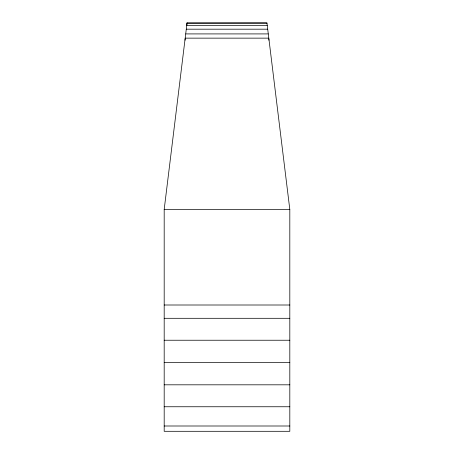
<?xml version="1.0" encoding="UTF-8"?>
<svg xmlns="http://www.w3.org/2000/svg" width="454" height="454" viewBox="0 0 454 454"><rect width="100%" height="100%" fill="white"/><g stroke="black" fill="none" stroke-linecap="round" stroke-linejoin="round"><path stroke-width="0.68" d="M267.253 25.64L186.747 25.64L187.065 22.796L266.912 22.7L289.811 209.453L289.811 431.3L164.189 431.3L164.189 209.453L187.065 22.796M185.056 40.207L185.306 38.142L268.694 38.142L268.944 40.207M187.003 23.438L266.997 23.443M186.339 29.187L267.661 29.187M185.794 33.914L268.206 33.914M164.189 209.453L289.811 209.453M164.189 305.003L289.811 305.003M164.189 318.299L289.811 318.299M164.189 340.233L289.811 340.233M164.189 362.525L289.811 362.525M164.189 384.816L289.811 384.816M164.189 406.756L289.811 406.756M164.189 426L289.811 426"/></g></svg>
